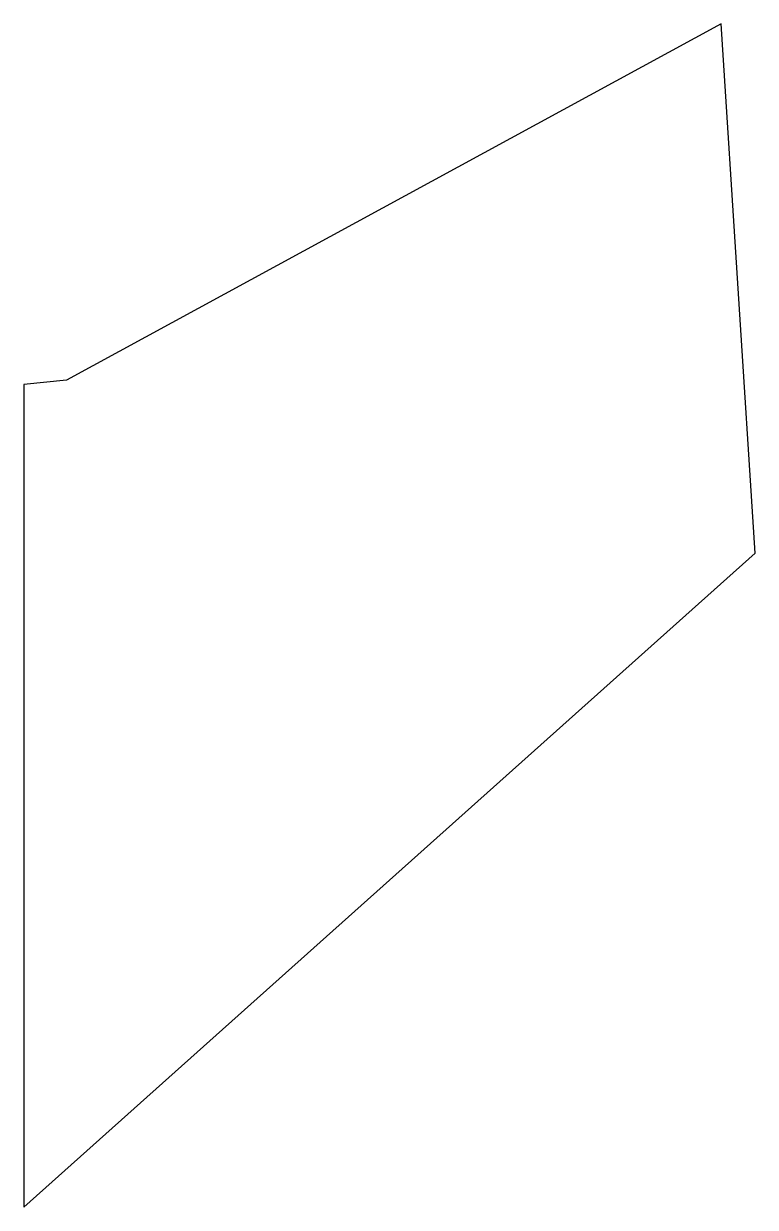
# Model space of a CAD drawing. Extents: x 12.5 to 22.4, y 18.1 to 34.
import ezdxf

# ---------------------------------------------------------------- set-up
doc = ezdxf.new("R2010")
doc.units = 0
doc.layers.add('cutout2', color=7, linetype='CONTINUOUS')

msp = doc.modelspace()

# ---------------------------------------------------------------- linework, layer by layer
at = {"layer": 'cutout2', "color": 5}
msp.add_lwpolyline([(21.90564, 34.026905), (13.07052, 29.215817), (12.493294, 29.159514), (12.493294, 18.055798), (22.365043, 26.88161)], close=True, dxfattribs=at)

doc.saveas('drawing.dxf')
